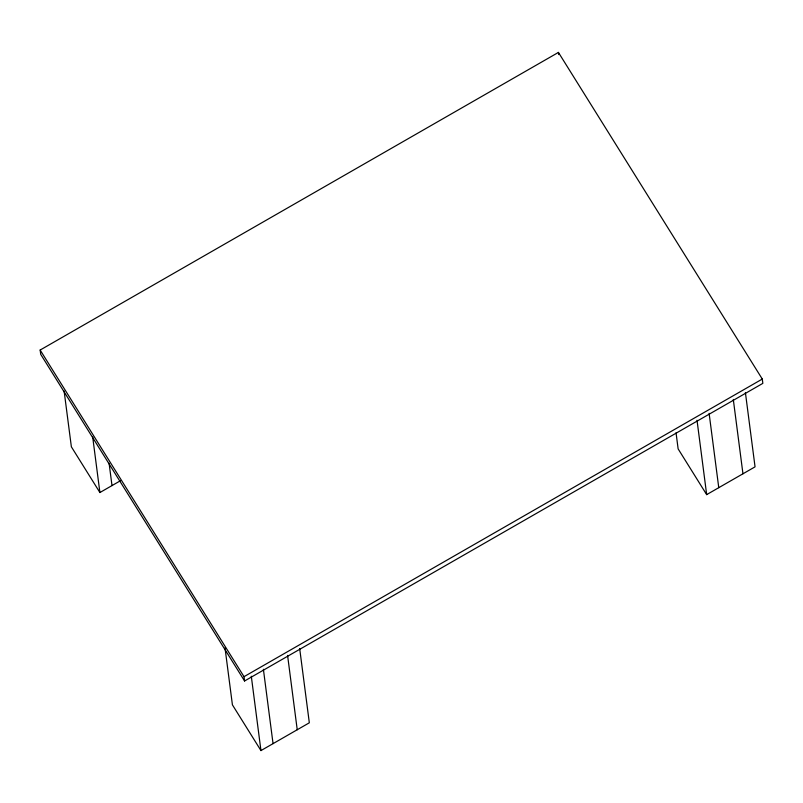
<?xml version="1.0" encoding="UTF-8"?>
<svg xmlns="http://www.w3.org/2000/svg" width="803" height="803" viewBox="0 0 803 803"><rect width="100%" height="100%" fill="white"/><g stroke="black" fill="none" stroke-linecap="round" stroke-linejoin="round"><path stroke-width="1.2" d="M40.15 350.038L558.426 52.416L762.288 379.056L762.85 383.362L244.574 680.984L40.712 354.344L40.15 350.038L244.012 676.678L244.574 680.984M64.12 391.051L71.367 446.809L99.903 492.54L120.41 480.756M244.012 676.678L762.288 379.056M225.011 647.85L232.418 704.853L260.955 750.584L309.326 722.8L299.67 648.463M676.046 432.787L678.133 448.897L706.67 494.628L755.051 466.844L745.395 392.506M733.3 399.452L742.956 473.79M709.109 413.344L718.765 487.682M697.024 420.28L706.67 494.628M558.426 52.416L558.707 54.574M287.584 655.409L297.23 729.746M263.394 669.29L273.05 743.638M251.299 676.236L260.955 750.584M109.098 463.291L111.998 485.594M92.666 436.782L99.903 492.54"/></g></svg>
